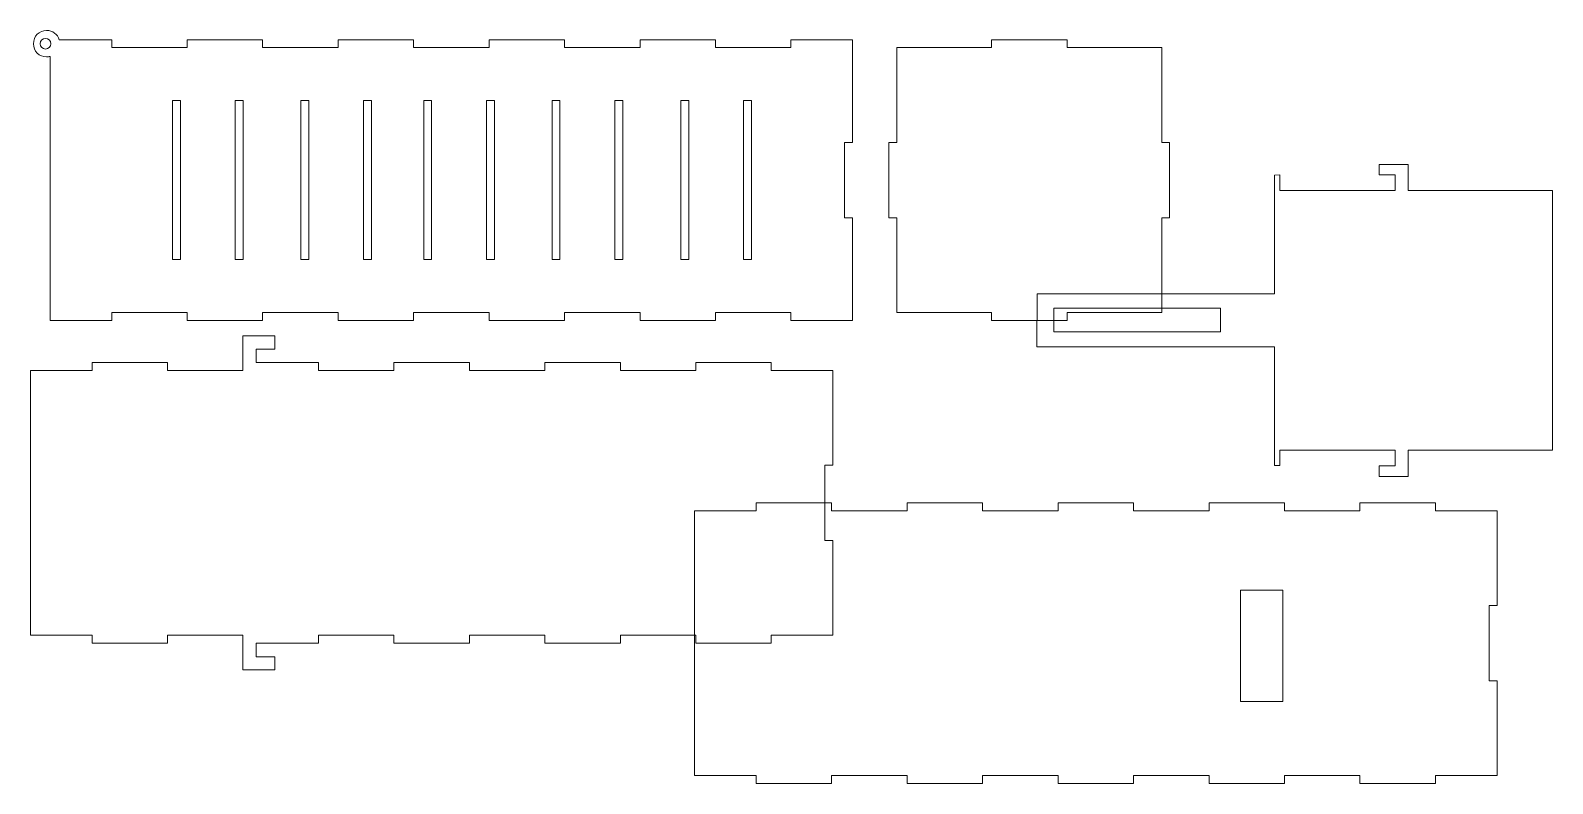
# Model space of a CAD drawing. Header units: millimetres. Extents: x 13 to 588, y -293 to -8.
import ezdxf

# ---------------------------------------------------------------- set-up
doc = ezdxf.new("R2010")
doc.units = ezdxf.units.MM
doc.header["$MEASUREMENT"] = 0
doc.layers.add('Layer 1', color=7, linetype='Continuous', lineweight=0)

# ---------------------------------------------------------------- blocks, each defined once
blk = doc.blocks.new('Block_0')
at = {"layer": 'Layer 1', "color": 1, "lineweight": 0, "true_color": 0xff0000}
for points in [[(69.65, -94.86), (66.65, -94.86), (66.65, -34.86), (69.65, -34.86)], [(93.34, -94.86), (90.34, -94.86), (90.34, -34.86), (93.34, -34.86)], [(118.09, -94.86), (115.09, -94.86), (115.09, -34.86), (118.09, -34.86)], [(141.79, -94.86), (138.79, -94.86), (138.79, -34.86), (141.79, -34.86)], [(164.48, -94.86), (161.48, -94.86), (161.48, -34.86), (164.48, -34.86)], [(188.18, -94.86), (185.18, -94.86), (185.18, -34.86), (188.18, -34.86)], [(212.93, -94.86), (209.93, -94.86), (209.93, -34.86), (212.93, -34.86)], [(236.63, -94.86), (233.63, -94.86), (233.63, -34.86), (236.63, -34.86)], [(261.56, -94.86), (258.56, -94.86), (258.56, -34.86), (261.56, -34.86)], [(285.25, -94.86), (282.25, -94.86), (282.25, -34.86), (285.25, -34.86)]]:
    blk.add_lwpolyline(points, close=True, dxfattribs=at)
for points, knots in [([(300.16, -11.86), (300.16, -11.86), (300.16, -14.86), (300.16, -14.86), (300.16, -14.86), (271.66, -14.86), (271.66, -14.86), (271.66, -14.86), (271.66, -11.86), (271.66, -11.86), (271.66, -11.86), (243.16, -11.86), (243.16, -11.86), (243.16, -11.86), (243.16, -14.86), (243.16, -14.86), (243.16, -14.86), (214.66, -14.86), (214.66, -14.86), (214.66, -14.86), (214.66, -11.86), (214.66, -11.86), (214.66, -11.86), (186.16, -11.86), (186.16, -11.86), (186.16, -11.86), (186.16, -14.86), (186.16, -14.86), (186.16, -14.86), (157.66, -14.86), (157.66, -14.86), (157.66, -14.86), (157.66, -11.86), (157.66, -11.86), (157.66, -11.86), (129.16, -11.86), (129.16, -11.86), (129.16, -11.86), (129.16, -14.86), (129.16, -14.86), (129.16, -14.86), (100.66, -14.86), (100.66, -14.86), (100.66, -14.86), (100.66, -11.86), (100.66, -11.86), (100.66, -11.86), (72.16, -11.86), (72.16, -11.86), (72.16, -11.86), (72.16, -14.86), (72.16, -14.86), (72.16, -14.86), (43.66, -14.86), (43.66, -14.86), (43.66, -14.86), (43.66, -11.86), (43.66, -11.86), (43.66, -11.86), (23.88, -11.86), (23.88, -11.86), (23.24, -9.83), (21.34, -8.36), (19.1, -8.36), (16.34, -8.36), (14.1, -10.6), (14.1, -13.36), (14.1, -16.12), (16.34, -18.36), (19.1, -18.36), (19.56, -18.36), (19.99, -18.29), (20.41, -18.18), (20.41, -18.18), (20.41, -117.86), (20.41, -117.86), (20.41, -117.86), (43.66, -117.86), (43.66, -117.86), (43.66, -117.86), (43.66, -114.86), (43.66, -114.86), (43.66, -114.86), (72.16, -114.86), (72.16, -114.86), (72.16, -114.86), (72.16, -117.86), (72.16, -117.86), (72.16, -117.86), (100.66, -117.86), (100.66, -117.86), (100.66, -117.86), (100.66, -114.86), (100.66, -114.86), (100.66, -114.86), (129.16, -114.86), (129.16, -114.86), (129.16, -114.86), (129.16, -117.86), (129.16, -117.86), (129.16, -117.86), (157.66, -117.86), (157.66, -117.86), (157.66, -117.86), (157.66, -114.86), (157.66, -114.86), (157.66, -114.86), (186.16, -114.86), (186.16, -114.86), (186.16, -114.86), (186.16, -117.86), (186.16, -117.86), (186.16, -117.86), (214.66, -117.86), (214.66, -117.86), (214.66, -117.86), (214.66, -114.86), (214.66, -114.86), (214.66, -114.86), (243.16, -114.86), (243.16, -114.86), (243.16, -114.86), (243.16, -117.86), (243.16, -117.86), (243.16, -117.86), (271.66, -117.86), (271.66, -117.86), (271.66, -117.86), (271.66, -114.86), (271.66, -114.86), (271.66, -114.86), (300.16, -114.86), (300.16, -114.86), (300.16, -114.86), (300.16, -117.86), (300.16, -117.86), (300.16, -117.86), (323.41, -117.86), (323.41, -117.86), (323.41, -117.86), (323.41, -79.11), (323.41, -79.11), (323.41, -79.11), (320.41, -79.11), (320.41, -79.11), (320.41, -79.11), (320.41, -50.61), (320.41, -50.61), (320.41, -50.61), (323.41, -50.61), (323.41, -50.61), (323.41, -50.61), (323.41, -22.11), (323.41, -22.11), (323.41, -22.11), (323.41, -11.86), (323.41, -11.86), (323.41, -11.86), (300.16, -11.86), (300.16, -11.86)], [0, 0, 0, 0, 1, 1, 1, 2, 2, 2, 3, 3, 3, 4, 4, 4, 5, 5, 5, 6, 6, 6, 7, 7, 7, 8, 8, 8, 9, 9, 9, 10, 10, 10, 11, 11, 11, 12, 12, 12, 13, 13, 13, 14, 14, 14, 15, 15, 15, 16, 16, 16, 17, 17, 17, 18, 18, 18, 19, 19, 19, 20, 20, 20, 21, 21, 21, 22, 22, 22, 23, 23, 23, 24, 24, 24, 25, 25, 25, 26, 26, 26, 27, 27, 27, 28, 28, 28, 29, 29, 29, 30, 30, 30, 31, 31, 31, 32, 32, 32, 33, 33, 33, 34, 34, 34, 35, 35, 35, 36, 36, 36, 37, 37, 37, 38, 38, 38, 39, 39, 39, 40, 40, 40, 41, 41, 41, 42, 42, 42, 43, 43, 43, 44, 44, 44, 45, 45, 45, 46, 46, 46, 47, 47, 47, 48, 48, 48, 49, 49, 49, 50, 50, 50, 51, 51, 51, 52, 52, 52, 53, 53, 53, 53]), ([(20.66, -13.37), (20.66, -14.48), (19.76, -15.37), (18.66, -15.37), (17.55, -15.37), (16.66, -14.48), (16.66, -13.37), (16.66, -12.27), (17.55, -11.37), (18.66, -11.37), (19.76, -11.37), (20.66, -12.27), (20.66, -13.37)], [0, 0, 0, 0, 1, 1, 1, 2, 2, 2, 3, 3, 3, 4, 4, 4, 4])]:
    blk.add_open_spline(points, degree=3, knots=knots, dxfattribs=at)
blk = doc.blocks.new('Block_1')
at = {"layer": 'Layer 1', "color": 1, "lineweight": 0, "true_color": 0xff0000}
blk.add_lwpolyline([(485.89, -261.73), (469.89, -261.73), (469.89, -219.73), (485.89, -219.73)], close=True, dxfattribs=at)
blk.add_open_spline([(263.75, -289.73), (263.75, -289.73), (287, -289.73), (287, -289.73), (287, -289.73), (287, -292.73), (287, -292.73), (287, -292.73), (315.5, -292.73), (315.5, -292.73), (315.5, -292.73), (315.5, -289.73), (315.5, -289.73), (315.5, -289.73), (344, -289.73), (344, -289.73), (344, -289.73), (344, -292.73), (344, -292.73), (344, -292.73), (372.5, -292.73), (372.5, -292.73), (372.5, -292.73), (372.5, -289.73), (372.5, -289.73), (372.5, -289.73), (401, -289.73), (401, -289.73), (401, -289.73), (401, -292.73), (401, -292.73), (401, -292.73), (429.5, -292.73), (429.5, -292.73), (429.5, -292.73), (429.5, -289.73), (429.5, -289.73), (429.5, -289.73), (458, -289.73), (458, -289.73), (458, -289.73), (458, -292.73), (458, -292.73), (458, -292.73), (486.5, -292.73), (486.5, -292.73), (486.5, -292.73), (486.5, -289.73), (486.5, -289.73), (486.5, -289.73), (515, -289.73), (515, -289.73), (515, -289.73), (515, -292.73), (515, -292.73), (515, -292.73), (543.5, -292.73), (543.5, -292.73), (543.5, -292.73), (543.5, -289.73), (543.5, -289.73), (543.5, -289.73), (566.75, -289.73), (566.75, -289.73), (566.75, -289.73), (566.75, -253.98), (566.75, -253.98), (566.75, -253.98), (563.75, -253.98), (563.75, -253.98), (563.75, -253.98), (563.75, -225.48), (563.75, -225.48), (563.75, -225.48), (566.75, -225.48), (566.75, -225.48), (566.75, -225.48), (566.75, -196.98), (566.75, -196.98), (566.75, -196.98), (566.75, -189.73), (566.75, -189.73), (566.75, -189.73), (543.5, -189.73), (543.5, -189.73), (543.5, -189.73), (543.5, -186.73), (543.5, -186.73), (543.5, -186.73), (515, -186.73), (515, -186.73), (515, -186.73), (515, -189.73), (515, -189.73), (515, -189.73), (486.5, -189.73), (486.5, -189.73), (486.5, -189.73), (486.5, -186.73), (486.5, -186.73), (486.5, -186.73), (458, -186.73), (458, -186.73), (458, -186.73), (458, -189.73), (458, -189.73), (458, -189.73), (429.5, -189.73), (429.5, -189.73), (429.5, -189.73), (429.5, -186.73), (429.5, -186.73), (429.5, -186.73), (401, -186.73), (401, -186.73), (401, -186.73), (401, -189.73), (401, -189.73), (401, -189.73), (372.5, -189.73), (372.5, -189.73), (372.5, -189.73), (372.5, -186.73), (372.5, -186.73), (372.5, -186.73), (344, -186.73), (344, -186.73), (344, -186.73), (344, -189.73), (344, -189.73), (344, -189.73), (315.5, -189.73), (315.5, -189.73), (315.5, -189.73), (315.5, -186.73), (315.5, -186.73), (315.5, -186.73), (287, -186.73), (287, -186.73), (287, -186.73), (287, -189.73), (287, -189.73), (287, -189.73), (263.75, -189.73), (263.75, -189.73), (263.75, -189.73), (263.75, -289.73), (263.75, -289.73)], degree=3, knots=[0, 0, 0, 0, 1, 1, 1, 2, 2, 2, 3, 3, 3, 4, 4, 4, 5, 5, 5, 6, 6, 6, 7, 7, 7, 8, 8, 8, 9, 9, 9, 10, 10, 10, 11, 11, 11, 12, 12, 12, 13, 13, 13, 14, 14, 14, 15, 15, 15, 16, 16, 16, 17, 17, 17, 18, 18, 18, 19, 19, 19, 20, 20, 20, 21, 21, 21, 22, 22, 22, 23, 23, 23, 24, 24, 24, 25, 25, 25, 26, 26, 26, 27, 27, 27, 28, 28, 28, 29, 29, 29, 30, 30, 30, 31, 31, 31, 32, 32, 32, 33, 33, 33, 34, 34, 34, 35, 35, 35, 36, 36, 36, 37, 37, 37, 38, 38, 38, 39, 39, 39, 40, 40, 40, 41, 41, 41, 42, 42, 42, 43, 43, 43, 44, 44, 44, 45, 45, 45, 46, 46, 46, 47, 47, 47, 48, 48, 48, 49, 49, 49, 49], dxfattribs=at)
blk = doc.blocks.new('Block_2')
at = {"layer": 'Layer 1'}
blk.add_lwpolyline([(533.23, -68.8), (533.23, -58.92), (522.24, -58.92), (522.24, -62.92), (528.23, -62.92), (528.23, -68.8), (484.78, -68.8), (484.78, -62.94), (482.78, -62.96), (482.78, -107.8), (393.13, -107.8), (393.03, -127.8), (482.78, -127.8), (482.78, -172.67), (484.78, -172.67), (484.78, -169.31), (484.78, -169.31), (484.78, -166.81), (528.23, -166.81), (528.23, -172.78), (522.23, -172.78), (522.23, -176.78), (533.23, -176.78), (533.23, -166.81), (587.72, -166.81), (587.72, -68.8)], close=True, dxfattribs=at)
at = {"layer": 'Layer 1', "color": 1, "lineweight": 0, "true_color": 0xff0000}
blk.add_lwpolyline([(462.29, -113.18), (462.29, -122.18), (399.43, -122.18), (399.43, -113.18)], close=True, dxfattribs=at)
for points in [[(528.23, -166.81)], [(528.08, -176.79)]]:
    blk.add_lwpolyline(points, dxfattribs=at)

msp = doc.modelspace()

# ---------------------------------------------------------------- linework, layer by layer
at = {"layer": 'Layer 1', "color": 1, "lineweight": 0, "true_color": 0xff0000}
msp.add_lwpolyline([(292.73, -136.73), (292.73, -133.73), (264.23, -133.73), (264.23, -136.73), (235.73, -136.73), (235.73, -133.73), (207.23, -133.73), (207.23, -136.73), (178.73, -136.73), (178.73, -133.73), (150.23, -133.73), (150.23, -136.73), (121.73, -136.73), (121.73, -133.73), (98.23, -133.73), (98.23, -128.73), (105.23, -128.73), (105.23, -123.73), (98.23, -123.73), (93.23, -123.73), (93.23, -133.73), (93.23, -136.73), (64.73, -136.73), (64.73, -133.73), (36.23, -133.73), (36.23, -136.73), (12.98, -136.73), (12.98, -236.73), (36.23, -236.73), (36.23, -239.73), (64.73, -239.73), (64.73, -236.73), (93.23, -236.73), (93.23, -239.73), (93.23, -249.73), (98.23, -249.73), (105.23, -249.73), (105.23, -244.89), (98.23, -244.89), (98.23, -239.73), (121.73, -239.73), (121.73, -236.73), (150.23, -236.73), (150.23, -239.73), (178.73, -239.73), (178.73, -236.73), (207.23, -236.73), (207.23, -239.73), (235.73, -239.73), (235.73, -236.73), (264.23, -236.73), (264.23, -239.73), (292.73, -239.73), (292.73, -236.73), (315.98, -236.73), (315.98, -200.98), (312.98, -200.98), (312.98, -172.48), (315.98, -172.48), (315.98, -143.98), (315.98, -136.73)], close=True, dxfattribs=at)
msp.add_open_spline([(340.13, -14.86), (340.13, -14.86), (340.13, -50.61), (340.13, -50.61), (340.13, -50.61), (337.13, -50.61), (337.13, -50.61), (337.13, -50.61), (337.13, -79.11), (337.13, -79.11), (337.13, -79.11), (340.13, -79.11), (340.13, -79.11), (340.13, -79.11), (340.13, -107.61), (340.13, -107.61), (340.13, -107.61), (340.13, -114.86), (340.13, -114.86), (340.13, -114.86), (375.88, -114.86), (375.88, -114.86), (375.88, -114.86), (375.88, -117.86), (375.88, -117.86), (375.88, -117.86), (404.38, -117.86), (404.38, -117.86), (404.38, -117.86), (404.38, -114.86), (404.38, -114.86), (404.38, -114.86), (432.88, -114.86), (432.88, -114.86), (432.88, -114.86), (440.13, -114.86), (440.13, -114.86), (440.13, -114.86), (440.13, -79.11), (440.13, -79.11), (440.13, -79.11), (443.13, -79.11), (443.13, -79.11), (443.13, -79.11), (443.13, -50.61), (443.13, -50.61), (443.13, -50.61), (440.13, -50.61), (440.13, -50.61), (440.13, -50.61), (440.13, -22.11), (440.13, -22.11), (440.13, -22.11), (440.13, -14.86), (440.13, -14.86), (440.13, -14.86), (404.38, -14.86), (404.38, -14.86), (404.38, -14.86), (404.38, -11.86), (404.38, -11.86), (404.38, -11.86), (375.88, -11.86), (375.88, -11.86), (375.88, -11.86), (375.88, -14.86), (375.88, -14.86), (375.88, -14.86), (347.38, -14.86), (347.38, -14.86), (347.38, -14.86), (340.13, -14.86), (340.13, -14.86)], degree=3, knots=[0, 0, 0, 0, 1, 1, 1, 2, 2, 2, 3, 3, 3, 4, 4, 4, 5, 5, 5, 6, 6, 6, 7, 7, 7, 8, 8, 8, 9, 9, 9, 10, 10, 10, 11, 11, 11, 12, 12, 12, 13, 13, 13, 14, 14, 14, 15, 15, 15, 16, 16, 16, 17, 17, 17, 18, 18, 18, 19, 19, 19, 20, 20, 20, 21, 21, 21, 22, 22, 22, 23, 23, 23, 24, 24, 24, 24], dxfattribs=at)

# ---------------------------------------------------------------- block references
at = {"layer": 'Layer 1'}
for name in ['Block_0', 'Block_2', 'Block_1']:
    msp.add_blockref(name, (0, 0), dxfattribs=at)

doc.saveas('drawing.dxf')
